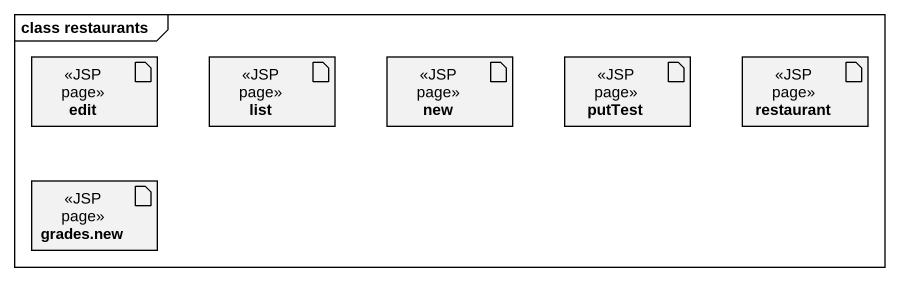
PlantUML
@startuml
mainframe class restaurants
artifact edit <<JSP page>>
artifact list <<JSP page>>
artifact new <<JSP page>>
artifact putTest <<JSP page>>
artifact restaurant <<JSP page>>
artifact "grades.new" as grades_new <<JSP page>>
@enduml
